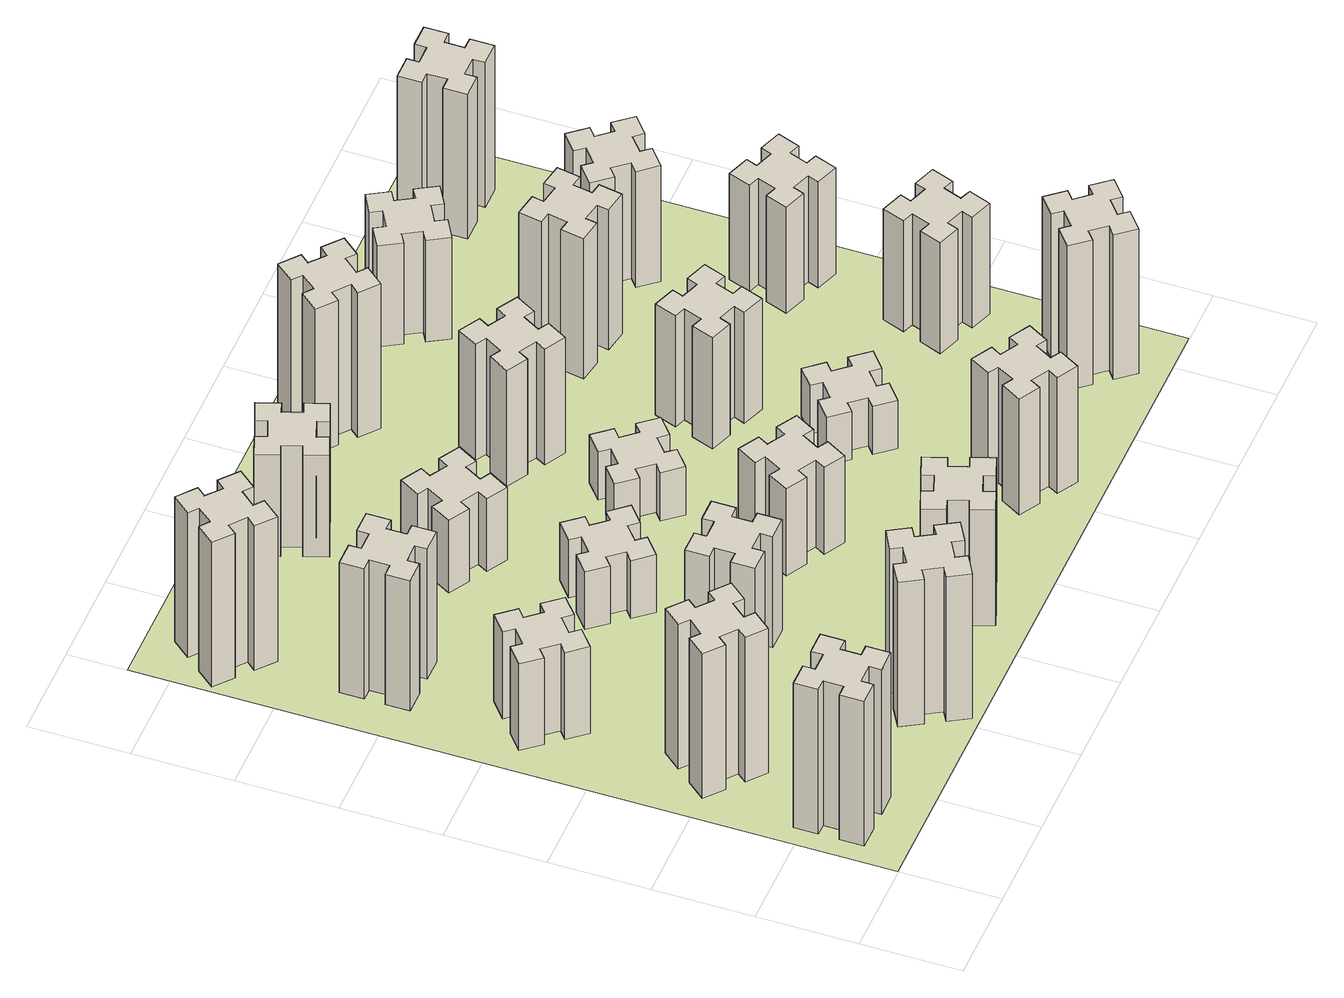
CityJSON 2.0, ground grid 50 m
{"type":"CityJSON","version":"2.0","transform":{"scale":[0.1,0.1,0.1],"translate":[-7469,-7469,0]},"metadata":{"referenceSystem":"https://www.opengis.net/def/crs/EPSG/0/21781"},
"CityObjects":{
"building1":{"type":"Building","attributes":{"class":"1000","function":"1000","usage":"1000","yearOfConstruction":2016,"roofType":"1000","measuredHeight":90,"storeysAboveGround":30,"storeysBelowGround":0},"geometry":[{"type":"Solid","lod":"1","boundaries":[[[[0,1,2,3,4,5,6,7,8,9,10,11,12,13,14,15,16,17,18,19]],[[17,16,20,21]],[[16,15,22,20]],[[15,14,23,22]],[[14,13,24,23]],[[13,12,25,24]],[[12,11,26,25]],[[11,10,27,26]],[[10,9,28,27]],[[9,8,29,28]],[[8,7,30,29]],[[7,6,31,30]],[[6,5,32,31]],[[5,4,33,32]],[[4,3,34,33]],[[3,2,35,34]],[[2,1,36,35]],[[1,0,37,36]],[[0,19,38,37]],[[19,18,39,38]],[[18,17,21,39]],[[24,25,26,27,28,29,30,31,32,33,34,35,36,37,38,39,21,20,22,23]]]]}]},
"building2":{"type":"Building","attributes":{"class":"1000","function":"1000","usage":"1000","yearOfConstruction":2016,"roofType":"1000","measuredHeight":90,"storeysAboveGround":30,"storeysBelowGround":0},"geometry":[{"type":"Solid","lod":"1","boundaries":[[[[40,41,42,43,44,45,46,47,48,49,50,51,52,53,54,55,56,57,58,59]],[[57,56,60,61]],[[56,55,62,60]],[[55,54,63,62]],[[54,53,64,63]],[[53,52,65,64]],[[52,51,66,65]],[[51,50,67,66]],[[50,49,68,67]],[[49,48,69,68]],[[48,47,70,69]],[[47,46,71,70]],[[46,45,72,71]],[[45,44,73,72]],[[44,43,74,73]],[[43,42,75,74]],[[42,41,76,75]],[[41,40,77,76]],[[40,59,78,77]],[[59,58,79,78]],[[58,57,61,79]],[[64,65,66,67,68,69,70,71,72,73,74,75,76,77,78,79,61,60,62,63]]]]}]},
"building3":{"type":"Building","attributes":{"class":"1000","function":"1000","usage":"1000","yearOfConstruction":2016,"roofType":"1000","measuredHeight":54,"storeysAboveGround":30,"storeysBelowGround":0},"geometry":[{"type":"Solid","lod":"1","boundaries":[[[[80,81,82,83,84,85,86,87,88,89,90,91,92,93,94,95,96,97,98,99]],[[97,96,100,101]],[[96,95,102,100]],[[95,94,103,102]],[[94,93,104,103]],[[93,92,105,104]],[[92,91,106,105]],[[91,90,107,106]],[[90,89,108,107]],[[89,88,109,108]],[[88,87,110,109]],[[87,86,111,110]],[[86,85,112,111]],[[85,84,113,112]],[[84,83,114,113]],[[83,82,115,114]],[[82,81,116,115]],[[81,80,117,116]],[[80,99,118,117]],[[99,98,119,118]],[[98,97,101,119]],[[104,105,106,107,108,109,110,111,112,113,114,115,116,117,118,119,101,100,102,103]]]]}]},
"building4":{"type":"Building","attributes":{"class":"1000","function":"1000","usage":"1000","yearOfConstruction":2016,"roofType":"1000","measuredHeight":81,"storeysAboveGround":30,"storeysBelowGround":0},"geometry":[{"type":"Solid","lod":"1","boundaries":[[[[120,121,122,123,124,125,126,127,128,129,130,131,132,133,134,135,136,137,138,139]],[[137,136,140,141]],[[136,135,142,140]],[[135,134,143,142]],[[134,133,144,143]],[[133,132,145,144]],[[132,131,146,145]],[[131,130,147,146]],[[130,129,148,147]],[[129,128,149,148]],[[128,127,150,149]],[[127,126,151,150]],[[126,125,152,151]],[[125,124,153,152]],[[124,123,154,153]],[[123,122,155,154]],[[122,121,156,155]],[[121,120,157,156]],[[120,139,158,157]],[[139,138,159,158]],[[138,137,141,159]],[[144,145,146,147,148,149,150,151,152,153,154,155,156,157,158,159,141,140,142,143]]]]}]},
"building5":{"type":"Building","attributes":{"class":"1000","function":"1000","usage":"1000","yearOfConstruction":2016,"roofType":"1000","measuredHeight":90,"storeysAboveGround":30,"storeysBelowGround":0},"geometry":[{"type":"Solid","lod":"1","boundaries":[[[[160,161,162,163,164,165,166,167,168,169,170,171,172,173,174,175,176,177,178,179]],[[177,176,180,181]],[[176,175,182,180]],[[175,174,183,182]],[[174,173,184,183]],[[173,172,185,184]],[[172,171,186,185]],[[171,170,187,186]],[[170,169,188,187]],[[169,168,189,188]],[[168,167,190,189]],[[167,166,191,190]],[[166,165,192,191]],[[165,164,193,192]],[[164,163,194,193]],[[163,162,195,194]],[[162,161,196,195]],[[161,160,197,196]],[[160,179,198,197]],[[179,178,199,198]],[[178,177,181,199]],[[184,185,186,187,188,189,190,191,192,193,194,195,196,197,198,199,181,180,182,183]]]]}]},
"building6":{"type":"Building","attributes":{"class":"1000","function":"1000","usage":"1000","yearOfConstruction":2016,"roofType":"1000","measuredHeight":90,"storeysAboveGround":30,"storeysBelowGround":0},"geometry":[{"type":"Solid","lod":"1","boundaries":[[[[200,201,202,203,204,205,206,207,208,209,210,211,212,213,214,215,216,217,218,219]],[[217,216,220,221]],[[216,215,222,220]],[[215,214,223,222]],[[214,213,224,223]],[[213,212,225,224]],[[212,211,226,225]],[[211,210,227,226]],[[210,209,228,227]],[[209,208,229,228]],[[208,207,230,229]],[[207,206,231,230]],[[206,205,232,231]],[[205,204,233,232]],[[204,203,234,233]],[[203,202,235,234]],[[202,201,236,235]],[[201,200,237,236]],[[200,219,238,237]],[[219,218,239,238]],[[218,217,221,239]],[[224,225,226,227,228,229,230,231,232,233,234,235,236,237,238,239,221,220,222,223]]]]}]},
"building7":{"type":"Building","attributes":{"class":"1000","function":"1000","usage":"1000","yearOfConstruction":2016,"roofType":"1000","measuredHeight":69,"storeysAboveGround":30,"storeysBelowGround":0},"geometry":[{"type":"Solid","lod":"1","boundaries":[[[[240,241,242,243,244,245,246,247,248,249,250,251,252,253,254,255,256,257,258,259]],[[257,256,260,261]],[[256,255,262,260]],[[255,254,263,262]],[[254,253,264,263]],[[253,252,265,264]],[[252,251,266,265]],[[251,250,267,266]],[[250,249,268,267]],[[249,248,269,268]],[[248,247,270,269]],[[247,246,271,270]],[[246,245,272,271]],[[245,244,273,272]],[[244,243,274,273]],[[243,242,275,274]],[[242,241,276,275]],[[241,240,277,276]],[[240,259,278,277]],[[259,258,279,278]],[[258,257,261,279]],[[264,265,266,267,268,269,270,271,272,273,274,275,276,277,278,279,261,260,262,263]]]]}]},
"building8":{"type":"Building","attributes":{"class":"1000","function":"1000","usage":"1000","yearOfConstruction":2016,"roofType":"1000","measuredHeight":36,"storeysAboveGround":30,"storeysBelowGround":0},"geometry":[{"type":"Solid","lod":"1","boundaries":[[[[280,281,282,283,284,285,286,287,288,289,290,291,292,293,294,295,296,297,298,299]],[[297,296,300,301]],[[296,295,302,300]],[[295,294,303,302]],[[294,293,304,303]],[[293,292,305,304]],[[292,291,306,305]],[[291,290,307,306]],[[290,289,308,307]],[[289,288,309,308]],[[288,287,310,309]],[[287,286,311,310]],[[286,285,312,311]],[[285,284,313,312]],[[284,283,314,313]],[[283,282,315,314]],[[282,281,316,315]],[[281,280,317,316]],[[280,299,318,317]],[[299,298,319,318]],[[298,297,301,319]],[[304,305,306,307,308,309,310,311,312,313,314,315,316,317,318,319,301,300,302,303]]]]}]},
"building9":{"type":"Building","attributes":{"class":"1000","function":"1000","usage":"1000","yearOfConstruction":2016,"roofType":"1000","measuredHeight":72,"storeysAboveGround":30,"storeysBelowGround":0},"geometry":[{"type":"Solid","lod":"1","boundaries":[[[[320,321,322,323,324,325,326,327,328,329,330,331,332,333,334,335,336,337,338,339]],[[337,336,340,341]],[[336,335,342,340]],[[335,334,343,342]],[[334,333,344,343]],[[333,332,345,344]],[[332,331,346,345]],[[331,330,347,346]],[[330,329,348,347]],[[329,328,349,348]],[[328,327,350,349]],[[327,326,351,350]],[[326,325,352,351]],[[325,324,353,352]],[[324,323,354,353]],[[323,322,355,354]],[[322,321,356,355]],[[321,320,357,356]],[[320,339,358,357]],[[339,338,359,358]],[[338,337,341,359]],[[344,345,346,347,348,349,350,351,352,353,354,355,356,357,358,359,341,340,342,343]]]]}]},
"building10":{"type":"Building","attributes":{"class":"1000","function":"1000","usage":"1000","yearOfConstruction":2016,"roofType":"1000","measuredHeight":45,"storeysAboveGround":30,"storeysBelowGround":0},"geometry":[{"type":"Solid","lod":"1","boundaries":[[[[360,361,362,363,364,365,366,367,368,369,370,371,372,373,374,375,376,377,378,379]],[[377,376,380,381]],[[376,375,382,380]],[[375,374,383,382]],[[374,373,384,383]],[[373,372,385,384]],[[372,371,386,385]],[[371,370,387,386]],[[370,369,388,387]],[[369,368,389,388]],[[368,367,390,389]],[[367,366,391,390]],[[366,365,392,391]],[[365,364,393,392]],[[364,363,394,393]],[[363,362,395,394]],[[362,361,396,395]],[[361,360,397,396]],[[360,379,398,397]],[[379,378,399,398]],[[378,377,381,399]],[[384,385,386,387,388,389,390,391,392,393,394,395,396,397,398,399,381,380,382,383]]]]}]},
"building11":{"type":"Building","attributes":{"class":"1000","function":"1000","usage":"1000","yearOfConstruction":2016,"roofType":"1000","measuredHeight":63,"storeysAboveGround":30,"storeysBelowGround":0},"geometry":[{"type":"Solid","lod":"1","boundaries":[[[[400,401,402,403,404,405,406,407,408,409,410,411,412,413,414,415,416,417,418,419]],[[417,416,420,421]],[[416,415,422,420]],[[415,414,423,422]],[[414,413,424,423]],[[413,412,425,424]],[[412,411,426,425]],[[411,410,427,426]],[[410,409,428,427]],[[409,408,429,428]],[[408,407,430,429]],[[407,406,431,430]],[[406,405,432,431]],[[405,404,433,432]],[[404,403,434,433]],[[403,402,435,434]],[[402,401,436,435]],[[401,400,437,436]],[[400,419,438,437]],[[419,418,439,438]],[[418,417,421,439]],[[424,425,426,427,428,429,430,431,432,433,434,435,436,437,438,439,421,420,422,423]]]]}]},
"building12":{"type":"Building","attributes":{"class":"1000","function":"1000","usage":"1000","yearOfConstruction":2016,"roofType":"1000","measuredHeight":54,"storeysAboveGround":30,"storeysBelowGround":0},"geometry":[{"type":"Solid","lod":"1","boundaries":[[[[440,441,442,443,444,445,446,447,448,449,450,451,452,453,454,455,456,457,458,459]],[[457,456,460,461]],[[456,455,462,460]],[[455,454,463,462]],[[454,453,464,463]],[[453,452,465,464]],[[452,451,466,465]],[[451,450,467,466]],[[450,449,468,467]],[[449,448,469,468]],[[448,447,470,469]],[[447,446,471,470]],[[446,445,472,471]],[[445,444,473,472]],[[444,443,474,473]],[[443,442,475,474]],[[442,441,476,475]],[[441,440,477,476]],[[440,459,478,477]],[[459,458,479,478]],[[458,457,461,479]],[[464,465,466,467,468,469,470,471,472,473,474,475,476,477,478,479,461,460,462,463]]]]}]},
"building13":{"type":"Building","attributes":{"class":"1000","function":"1000","usage":"1000","yearOfConstruction":2016,"roofType":"1000","measuredHeight":30,"storeysAboveGround":30,"storeysBelowGround":0},"geometry":[{"type":"Solid","lod":"1","boundaries":[[[[480,481,482,483,484,485,486,487,488,489,490,491,492,493,494,495,496,497,498,499]],[[497,496,500,501]],[[496,495,502,500]],[[495,494,503,502]],[[494,493,504,503]],[[493,492,505,504]],[[492,491,506,505]],[[491,490,507,506]],[[490,489,508,507]],[[489,488,509,508]],[[488,487,510,509]],[[487,486,511,510]],[[486,485,512,511]],[[485,484,513,512]],[[484,483,514,513]],[[483,482,515,514]],[[482,481,516,515]],[[481,480,517,516]],[[480,499,518,517]],[[499,498,519,518]],[[498,497,501,519]],[[504,505,506,507,508,509,510,511,512,513,514,515,516,517,518,519,501,500,502,503]]]]}]},
"building14":{"type":"Building","attributes":{"class":"1000","function":"1000","usage":"1000","yearOfConstruction":2016,"roofType":"1000","measuredHeight":72,"storeysAboveGround":30,"storeysBelowGround":0},"geometry":[{"type":"Solid","lod":"1","boundaries":[[[[520,521,522,523,524,525,526,527,528,529,530,531,532,533,534,535,536,537,538,539]],[[537,536,540,541]],[[536,535,542,540]],[[535,534,543,542]],[[534,533,544,543]],[[533,532,545,544]],[[532,531,546,545]],[[531,530,547,546]],[[530,529,548,547]],[[529,528,549,548]],[[528,527,550,549]],[[527,526,551,550]],[[526,525,552,551]],[[525,524,553,552]],[[524,523,554,553]],[[523,522,555,554]],[[522,521,556,555]],[[521,520,557,556]],[[520,539,558,557]],[[539,538,559,558]],[[538,537,541,559]],[[544,545,546,547,548,549,550,551,552,553,554,555,556,557,558,559,541,540,542,543]]]]}]},
"building15":{"type":"Building","attributes":{"class":"1000","function":"1000","usage":"1000","yearOfConstruction":2016,"roofType":"1000","measuredHeight":72,"storeysAboveGround":30,"storeysBelowGround":0},"geometry":[{"type":"Solid","lod":"1","boundaries":[[[[560,561,562,563,564,565,566,567,568,569,570,571,572,573,574,575,576,577,578,579]],[[577,576,580,581]],[[576,575,582,580]],[[575,574,583,582]],[[574,573,584,583]],[[573,572,585,584]],[[572,571,586,585]],[[571,570,587,586]],[[570,569,588,587]],[[569,568,589,588]],[[568,567,590,589]],[[567,566,591,590]],[[566,565,592,591]],[[565,564,593,592]],[[564,563,594,593]],[[563,562,595,594]],[[562,561,596,595]],[[561,560,597,596]],[[560,579,598,597]],[[579,578,599,598]],[[578,577,581,599]],[[584,585,586,587,588,589,590,591,592,593,594,595,596,597,598,599,581,580,582,583]]]]}]},
"building16":{"type":"Building","attributes":{"class":"1000","function":"1000","usage":"1000","yearOfConstruction":2016,"roofType":"1000","measuredHeight":90,"storeysAboveGround":30,"storeysBelowGround":0},"geometry":[{"type":"Solid","lod":"1","boundaries":[[[[600,601,602,603,604,605,606,607,608,609,610,611,612,613,614,615,616,617,618,619]],[[617,616,620,621]],[[616,615,622,620]],[[615,614,623,622]],[[614,613,624,623]],[[613,612,625,624]],[[612,611,626,625]],[[611,610,627,626]],[[610,609,628,627]],[[609,608,629,628]],[[608,607,630,629]],[[607,606,631,630]],[[606,605,632,631]],[[605,604,633,632]],[[604,603,634,633]],[[603,602,635,634]],[[602,601,636,635]],[[601,600,637,636]],[[600,619,638,637]],[[619,618,639,638]],[[618,617,621,639]],[[624,625,626,627,628,629,630,631,632,633,634,635,636,637,638,639,621,620,622,623]]]]}]},
"building17":{"type":"Building","attributes":{"class":"1000","function":"1000","usage":"1000","yearOfConstruction":2016,"roofType":"1000","measuredHeight":30,"storeysAboveGround":30,"storeysBelowGround":0},"geometry":[{"type":"Solid","lod":"1","boundaries":[[[[640,641,642,643,644,645,646,647,648,649,650,651,652,653,654,655,656,657,658,659]],[[657,656,660,661]],[[656,655,662,660]],[[655,654,663,662]],[[654,653,664,663]],[[653,652,665,664]],[[652,651,666,665]],[[651,650,667,666]],[[650,649,668,667]],[[649,648,669,668]],[[648,647,670,669]],[[647,646,671,670]],[[646,645,672,671]],[[645,644,673,672]],[[644,643,674,673]],[[643,642,675,674]],[[642,641,676,675]],[[641,640,677,676]],[[640,659,678,677]],[[659,658,679,678]],[[658,657,661,679]],[[664,665,666,667,668,669,670,671,672,673,674,675,676,677,678,679,661,660,662,663]]]]}]},
"building18":{"type":"Building","attributes":{"class":"1000","function":"1000","usage":"1000","yearOfConstruction":2016,"roofType":"1000","measuredHeight":69,"storeysAboveGround":30,"storeysBelowGround":0},"geometry":[{"type":"Solid","lod":"1","boundaries":[[[[680,681,682,683,684,685,686,687,688,689,690,691,692,693,694,695,696,697,698,699]],[[697,696,700,701]],[[696,695,702,700]],[[695,694,703,702]],[[694,693,704,703]],[[693,692,705,704]],[[692,691,706,705]],[[691,690,707,706]],[[690,689,708,707]],[[689,688,709,708]],[[688,687,710,709]],[[687,686,711,710]],[[686,685,712,711]],[[685,684,713,712]],[[684,683,714,713]],[[683,682,715,714]],[[682,681,716,715]],[[681,680,717,716]],[[680,699,718,717]],[[699,698,719,718]],[[698,697,701,719]],[[704,705,706,707,708,709,710,711,712,713,714,715,716,717,718,719,701,700,702,703]]]]}]},
"building19":{"type":"Building","attributes":{"class":"1000","function":"1000","usage":"1000","yearOfConstruction":2016,"roofType":"1000","measuredHeight":87,"storeysAboveGround":30,"storeysBelowGround":0},"geometry":[{"type":"Solid","lod":"1","boundaries":[[[[720,721,722,723,724,725,726,727,728,729,730,731,732,733,734,735,736,737,738,739]],[[737,736,740,741]],[[736,735,742,740]],[[735,734,743,742]],[[734,733,744,743]],[[733,732,745,744]],[[732,731,746,745]],[[731,730,747,746]],[[730,729,748,747]],[[729,728,749,748]],[[728,727,750,749]],[[727,726,751,750]],[[726,725,752,751]],[[725,724,753,752]],[[724,723,754,753]],[[723,722,755,754]],[[722,721,756,755]],[[721,720,757,756]],[[720,739,758,757]],[[739,738,759,758]],[[738,737,741,759]],[[744,745,746,747,748,749,750,751,752,753,754,755,756,757,758,759,741,740,742,743]]]]}]},
"building20":{"type":"Building","attributes":{"class":"1000","function":"1000","usage":"1000","yearOfConstruction":2016,"roofType":"1000","measuredHeight":90,"storeysAboveGround":30,"storeysBelowGround":0},"geometry":[{"type":"Solid","lod":"1","boundaries":[[[[760,761,762,763,764,765,766,767,768,769,770,771,772,773,774,775,776,777,778,779]],[[777,776,780,781]],[[776,775,782,780]],[[775,774,783,782]],[[774,773,784,783]],[[773,772,785,784]],[[772,771,786,785]],[[771,770,787,786]],[[770,769,788,787]],[[769,768,789,788]],[[768,767,790,789]],[[767,766,791,790]],[[766,765,792,791]],[[765,764,793,792]],[[764,763,794,793]],[[763,762,795,794]],[[762,761,796,795]],[[761,760,797,796]],[[760,779,798,797]],[[779,778,799,798]],[[778,777,781,799]],[[784,785,786,787,788,789,790,791,792,793,794,795,796,797,798,799,781,780,782,783]]]]}]},
"building21":{"type":"Building","attributes":{"class":"1000","function":"1000","usage":"1000","yearOfConstruction":2016,"roofType":"1000","measuredHeight":63,"storeysAboveGround":30,"storeysBelowGround":0},"geometry":[{"type":"Solid","lod":"1","boundaries":[[[[800,801,802,803,804,805,806,807,808,809,810,811,812,813,814,815,816,817,818,819]],[[817,816,820,821]],[[816,815,822,820]],[[815,814,823,822]],[[814,813,824,823]],[[813,812,825,824]],[[812,811,826,825]],[[811,810,827,826]],[[810,809,828,827]],[[809,808,829,828]],[[808,807,830,829]],[[807,806,831,830]],[[806,805,832,831]],[[805,804,833,832]],[[804,803,834,833]],[[803,802,835,834]],[[802,801,836,835]],[[801,800,837,836]],[[800,819,838,837]],[[819,818,839,838]],[[818,817,821,839]],[[824,825,826,827,828,829,830,831,832,833,834,835,836,837,838,839,821,820,822,823]]]]}]},
"building22":{"type":"Building","attributes":{"class":"1000","function":"1000","usage":"1000","yearOfConstruction":2016,"roofType":"1000","measuredHeight":69,"storeysAboveGround":30,"storeysBelowGround":0},"geometry":[{"type":"Solid","lod":"1","boundaries":[[[[840,841,842,843,844,845,846,847,848,849,850,851,852,853,854,855,856,857,858,859]],[[857,856,860,861]],[[856,855,862,860]],[[855,854,863,862]],[[854,853,864,863]],[[853,852,865,864]],[[852,851,866,865]],[[851,850,867,866]],[[850,849,868,867]],[[849,848,869,868]],[[848,847,870,869]],[[847,846,871,870]],[[846,845,872,871]],[[845,844,873,872]],[[844,843,874,873]],[[843,842,875,874]],[[842,841,876,875]],[[841,840,877,876]],[[840,859,878,877]],[[859,858,879,878]],[[858,857,861,879]],[[864,865,866,867,868,869,870,871,872,873,874,875,876,877,878,879,861,860,862,863]]]]}]},
"building23":{"type":"Building","attributes":{"class":"1000","function":"1000","usage":"1000","yearOfConstruction":2016,"roofType":"1000","measuredHeight":66,"storeysAboveGround":30,"storeysBelowGround":0},"geometry":[{"type":"Solid","lod":"1","boundaries":[[[[880,881,882,883,884,885,886,887,888,889,890,891,892,893,894,895,896,897,898,899]],[[897,896,900,901]],[[896,895,902,900]],[[895,894,903,902]],[[894,893,904,903]],[[893,892,905,904]],[[892,891,906,905]],[[891,890,907,906]],[[890,889,908,907]],[[889,888,909,908]],[[888,887,910,909]],[[887,886,911,910]],[[886,885,912,911]],[[885,884,913,912]],[[884,883,914,913]],[[883,882,915,914]],[[882,881,916,915]],[[881,880,917,916]],[[880,899,918,917]],[[899,898,919,918]],[[898,897,901,919]],[[904,905,906,907,908,909,910,911,912,913,914,915,916,917,918,919,901,900,902,903]]]]}]},
"building24":{"type":"Building","attributes":{"class":"1000","function":"1000","usage":"1000","yearOfConstruction":2016,"roofType":"1000","measuredHeight":72,"storeysAboveGround":30,"storeysBelowGround":0},"geometry":[{"type":"Solid","lod":"1","boundaries":[[[[920,921,922,923,924,925,926,927,928,929,930,931,932,933,934,935,936,937,938,939]],[[937,936,940,941]],[[936,935,942,940]],[[935,934,943,942]],[[934,933,944,943]],[[933,932,945,944]],[[932,931,946,945]],[[931,930,947,946]],[[930,929,948,947]],[[929,928,949,948]],[[928,927,950,949]],[[927,926,951,950]],[[926,925,952,951]],[[925,924,953,952]],[[924,923,954,953]],[[923,922,955,954]],[[922,921,956,955]],[[921,920,957,956]],[[920,939,958,957]],[[939,938,959,958]],[[938,937,941,959]],[[944,945,946,947,948,949,950,951,952,953,954,955,956,957,958,959,941,940,942,943]]]]}]},
"building25":{"type":"Building","attributes":{"class":"1000","function":"1000","usage":"1000","yearOfConstruction":2016,"roofType":"1000","measuredHeight":90,"storeysAboveGround":30,"storeysBelowGround":0},"geometry":[{"type":"Solid","lod":"1","boundaries":[[[[960,961,962,963,964,965,966,967,968,969,970,971,972,973,974,975,976,977,978,979]],[[977,976,980,981]],[[976,975,982,980]],[[975,974,983,982]],[[974,973,984,983]],[[973,972,985,984]],[[972,971,986,985]],[[971,970,987,986]],[[970,969,988,987]],[[969,968,989,988]],[[968,967,990,989]],[[967,966,991,990]],[[966,965,992,991]],[[965,964,993,992]],[[964,963,994,993]],[[963,962,995,994]],[[962,961,996,995]],[[961,960,997,996]],[[960,979,998,997]],[[979,978,999,998]],[[978,977,981,999]],[[984,985,986,987,988,989,990,991,992,993,994,995,996,997,998,999,981,980,982,983]]]]}]},
"landuse1":{"type":"LandUse","attributes":{"name":"plot1","function":"1010"},"geometry":[{"type":"MultiSurface","lod":"1","boundaries":[[[1000,1001,1002,1003]]]}]}
},
"vertices":[
[165,425,0],[165,325,0],[105,325,0],[105,205,0],[225,205,0],[225,265,0],[325,265,0],[325,205,0],[445,205,0],[445,325,0],[385,325,0],[385,425,0],[445,425,0],[445,545,0],[325,545,0],[325,485,0],[225,485,0],[225,545,0],[105,545,0],[105,425,0],[225,485,900],[225,545,900],[325,485,900],[325,545,900],[445,545,900],[445,425,900],[385,425,900],[385,325,900],[445,325,900],[445,205,900],[325,205,900],[325,265,900],[225,265,900],[225,205,900],[105,205,900],[105,325,900],[165,325,900],[165,425,900],[105,425,900],[105,545,900],
[484,1067,0],[408,1132,0],[446,1178,0],[354,1255,0],[277,1163,0],[323,1124,0],[259,1048,0],[213,1086,0],[136,994,0],[228,917,0],[266,963,0],[343,899,0],[304,853,0],[396,776,0],[473,868,0],[427,906,0],[492,983,0],[538,944,0],[615,1036,0],[523,1113,0],[492,983,900],[538,944,900],[427,906,900],[473,868,900],[396,776,900],[304,853,900],[343,899,900],[266,963,900],[228,917,900],[136,994,900],[213,1086,900],[259,1048,900],[323,1124,900],[277,1163,900],[354,1255,900],[446,1178,900],[408,1132,900],[484,1067,900],[523,1113,900],[615,1036,900],
[492,1888,0],[427,1964,0],[473,2003,0],[396,2095,0],[304,2018,0],[343,1972,0],[266,1907,0],[228,1953,0],[136,1876,0],[213,1784,0],[259,1823,0],[323,1746,0],[277,1708,0],[354,1616,0],[446,1693,0],[408,1739,0],[484,1803,0],[523,1757,0],[615,1834,0],[538,1926,0],[484,1803,540],[523,1757,540],[408,1739,540],[446,1693,540],[354,1616,540],[277,1708,540],[323,1746,540],[259,1823,540],[213,1784,540],[136,1876,540],[228,1953,540],[266,1907,540],[343,1972,540],[304,2018,540],[396,2095,540],[473,2003,540],[427,1964,540],[492,1888,540],[538,1926,540],[615,1834,540],
[485,2545,0],[485,2645,0],[545,2645,0],[545,2765,0],[425,2765,0],[425,2705,0],[325,2705,0],[325,2765,0],[205,2765,0],[205,2645,0],[265,2645,0],[265,2545,0],[205,2545,0],[205,2425,0],[325,2425,0],[325,2485,0],[425,2485,0],[425,2425,0],[545,2425,0],[545,2545,0],[425,2485,810],[425,2425,810],[325,2485,810],[325,2425,810],[205,2425,810],[205,2545,810],[265,2545,810],[265,2645,810],[205,2645,810],[205,2765,810],[325,2765,810],[325,2705,810],[425,2705,810],[425,2765,810],[545,2765,810],[545,2645,810],[485,2645,810],[485,2545,810],[545,2545,810],[545,2425,810],
[1127,155,0],[1214,205,0],[1244,153,0],[1348,213,0],[1288,317,0],[1236,287,0],[1186,374,0],[1238,404,0],[1178,508,0],[1074,448,0],[1104,396,0],[1017,346,0],[987,398,0],[883,338,0],[943,234,0],[995,264,0],[1045,177,0],[993,147,0],[1053,43,0],[1157,103,0],[1045,177,900],[993,147,900],[995,264,900],[943,234,900],[883,338,900],[987,398,900],[1017,346,900],[1104,396,900],[1074,448,900],[1178,508,900],[1238,404,900],[1186,374,900],[1236,287,900],[1288,317,900],[1348,213,900],[1244,153,900],[1214,205,900],[1127,155,900],[1157,103,900],[1053,43,900],
[384,3387,0],[308,3452,0],[346,3498,0],[254,3575,0],[177,3483,0],[223,3444,0],[159,3368,0],[113,3406,0],[36,3314,0],[128,3237,0],[166,3283,0],[243,3219,0],[204,3173,0],[296,3096,0],[373,3188,0],[327,3226,0],[392,3303,0],[438,3264,0],[515,3356,0],[423,3433,0],[392,3303,900],[438,3264,900],[327,3226,900],[373,3188,900],[296,3096,900],[204,3173,900],[243,3219,900],[166,3283,900],[128,3237,900],[36,3314,900],[113,3406,900],[159,3368,900],[223,3444,900],[177,3483,900],[254,3575,900],[346,3498,900],[308,3452,900],[384,3387,900],[423,3433,900],[515,3356,900],
[1165,1325,0],[1065,1325,0],[1065,1385,0],[945,1385,0],[945,1265,0],[1005,1265,0],[1005,1165,0],[945,1165,0],[945,1045,0],[1065,1045,0],[1065,1105,0],[1165,1105,0],[1165,1045,0],[1285,1045,0],[1285,1165,0],[1225,1165,0],[1225,1265,0],[1285,1265,0],[1285,1385,0],[1165,1385,0],[1225,1265,690],[1285,1265,690],[1225,1165,690],[1285,1165,690],[1285,1045,690],[1165,1045,690],[1165,1105,690],[1065,1105,690],[1065,1045,690],[945,1045,690],[945,1165,690],[1005,1165,690],[1005,1265,690],[945,1265,690],[945,1385,690],[1065,1385,690],[1065,1325,690],[1165,1325,690],[1165,1385,690],[1285,1385,690],
[1183,1972,0],[1106,1907,0],[1068,1953,0],[976,1876,0],[1053,1784,0],[1099,1823,0],[1163,1746,0],[1117,1708,0],[1194,1616,0],[1286,1693,0],[1248,1739,0],[1324,1803,0],[1363,1757,0],[1455,1834,0],[1378,1926,0],[1332,1888,0],[1267,1964,0],[1313,2003,0],[1236,2095,0],[1144,2018,0],[1267,1964,360],[1313,2003,360],[1332,1888,360],[1378,1926,360],[1455,1834,360],[1363,1757,360],[1324,1803,360],[1248,1739,360],[1286,1693,360],[1194,1616,360],[1117,1708,360],[1163,1746,360],[1099,1823,360],[1053,1784,360],[976,1876,360],[1068,1953,360],[1106,1907,360],[1183,1972,360],[1144,2018,360],[1236,2095,360],
[1765,496,0],[1671,462,0],[1650,518,0],[1537,477,0],[1579,364,0],[1635,385,0],[1669,291,0],[1613,270,0],[1654,157,0],[1767,199,0],[1746,255,0],[1840,289,0],[1860,233,0],[1973,274,0],[1932,387,0],[1876,366,0],[1842,460,0],[1898,480,0],[1857,593,0],[1744,552,0],[1842,460,720],[1898,480,720],[1876,366,720],[1932,387,720],[1973,274,720],[1860,233,720],[1840,289,720],[1746,255,720],[1767,199,720],[1654,157,720],[1613,270,720],[1669,291,720],[1635,385,720],[1579,364,720],[1537,477,720],[1650,518,720],[1671,462,720],[1765,496,720],[1744,552,720],[1857,593,720],
[1117,2525,0],[1204,2475,0],[1174,2423,0],[1278,2363,0],[1338,2467,0],[1286,2497,0],[1336,2584,0],[1388,2554,0],[1448,2658,0],[1344,2718,0],[1314,2666,0],[1227,2716,0],[1257,2768,0],[1153,2828,0],[1093,2724,0],[1145,2694,0],[1095,2607,0],[1043,2637,0],[983,2533,0],[1087,2473,0],[1095,2607,450],[1043,2637,450],[1145,2694,450],[1093,2724,450],[1153,2828,450],[1257,2768,450],[1227,2716,450],[1314,2666,450],[1344,2718,450],[1448,2658,450],[1388,2554,450],[1336,2584,450],[1286,2497,450],[1338,2467,450],[1278,2363,450],[1174,2423,450],[1204,2475,450],[1117,2525,450],[1087,2473,450],[983,2533,450],
[995,3345,0],[1029,3251,0],[973,3230,0],[1014,3117,0],[1127,3159,0],[1106,3215,0],[1200,3249,0],[1220,3193,0],[1333,3234,0],[1292,3347,0],[1236,3326,0],[1202,3420,0],[1258,3440,0],[1217,3553,0],[1104,3512,0],[1125,3456,0],[1031,3422,0],[1010,3478,0],[897,3437,0],[939,3324,0],[1031,3422,630],[1010,3478,630],[1125,3456,630],[1104,3512,630],[1217,3553,630],[1258,3440,630],[1202,3420,630],[1236,3326,630],[1292,3347,630],[1333,3234,630],[1220,3193,630],[1200,3249,630],[1106,3215,630],[1127,3159,630],[1014,3117,630],[973,3230,630],[1029,3251,630],[995,3345,630],[939,3324,630],[897,3437,630],
[1954,1286,0],[1867,1336,0],[1897,1388,0],[1793,1448,0],[1733,1344,0],[1785,1314,0],[1735,1227,0],[1683,1257,0],[1623,1153,0],[1727,1093,0],[1757,1145,0],[1844,1095,0],[1814,1043,0],[1918,983,0],[1978,1087,0],[1926,1117,0],[1976,1204,0],[2028,1174,0],[2088,1278,0],[1984,1338,0],[1976,1204,540],[2028,1174,540],[1926,1117,540],[1978,1087,540],[1918,983,540],[1814,1043,540],[1844,1095,540],[1757,1145,540],[1727,1093,540],[1623,1153,540],[1683,1257,540],[1735,1227,540],[1785,1314,540],[1733,1344,540],[1793,1448,540],[1897,1388,540],[1867,1336,540],[1954,1286,540],[1984,1338,540],[2088,1278,540],
[1972,1988,0],[1907,2064,0],[1953,2103,0],[1876,2195,0],[1784,2118,0],[1823,2072,0],[1746,2007,0],[1708,2053,0],[1616,1976,0],[1693,1884,0],[1739,1923,0],[1803,1846,0],[1757,1808,0],[1834,1716,0],[1926,1793,0],[1888,1839,0],[1964,1903,0],[2003,1857,0],[2095,1934,0],[2018,2026,0],[1964,1903,300],[2003,1857,300],[1888,1839,300],[1926,1793,300],[1834,1716,300],[1757,1808,300],[1803,1846,300],[1739,1923,300],[1693,1884,300],[1616,1976,300],[1708,2053,300],[1746,2007,300],[1823,2072,300],[1784,2118,300],[1876,2195,300],[1953,2103,300],[1907,2064,300],[1972,1988,300],[2018,2026,300],[2095,1934,300],
[2497,305,0],[2584,255,0],[2554,203,0],[2658,143,0],[2718,247,0],[2666,277,0],[2716,364,0],[2768,334,0],[2828,438,0],[2724,498,0],[2694,446,0],[2607,496,0],[2637,548,0],[2533,608,0],[2473,504,0],[2525,474,0],[2475,387,0],[2423,417,0],[2363,313,0],[2467,253,0],[2475,387,720],[2423,417,720],[2525,474,720],[2473,504,720],[2533,608,720],[2637,548,720],[2607,496,720],[2694,446,720],[2724,498,720],[2828,438,720],[2768,334,720],[2716,364,720],[2666,277,720],[2718,247,720],[2658,143,720],[2554,203,720],[2584,255,720],[2497,305,720],[2467,253,720],[2363,313,720],
[2026,2497,0],[2076,2584,0],[2128,2554,0],[2188,2658,0],[2084,2718,0],[2054,2666,0],[1967,2716,0],[1997,2768,0],[1893,2828,0],[1833,2724,0],[1885,2694,0],[1835,2607,0],[1783,2637,0],[1723,2533,0],[1827,2473,0],[1857,2525,0],[1944,2475,0],[1914,2423,0],[2018,2363,0],[2078,2467,0],[1944,2475,720],[1914,2423,720],[1857,2525,720],[1827,2473,720],[1723,2533,720],[1783,2637,720],[1835,2607,720],[1885,2694,720],[1833,2724,720],[1893,2828,720],[1997,2768,720],[1967,2716,720],[2054,2666,720],[2084,2718,720],[2188,2658,720],[2128,2554,720],[2076,2584,720],[2026,2497,720],[2078,2467,720],[2018,2363,720],
[1746,3383,0],[1823,3319,0],[1784,3273,0],[1876,3196,0],[1953,3288,0],[1907,3326,0],[1972,3403,0],[2018,3364,0],[2095,3456,0],[2003,3533,0],[1964,3487,0],[1888,3552,0],[1926,3598,0],[1834,3675,0],[1757,3583,0],[1803,3544,0],[1739,3468,0],[1693,3506,0],[1616,3414,0],[1708,3337,0],[1739,3468,900],[1693,3506,900],[1803,3544,900],[1757,3583,900],[1834,3675,900],[1926,3598,900],[1888,3552,900],[1964,3487,900],[2003,3533,900],[2095,3456,900],[2018,3364,900],[1972,3403,900],[1907,3326,900],[1953,3288,900],[1876,3196,900],[1784,3273,900],[1823,3319,900],[1746,3383,900],[1708,3337,900],[1616,3414,900],
[2628,1099,0],[2704,1163,0],[2743,1117,0],[2835,1194,0],[2758,1286,0],[2712,1248,0],[2647,1324,0],[2693,1363,0],[2616,1455,0],[2524,1378,0],[2563,1332,0],[2486,1267,0],[2448,1313,0],[2356,1236,0],[2433,1144,0],[2479,1183,0],[2543,1106,0],[2497,1068,0],[2574,976,0],[2666,1053,0],[2543,1106,300],[2497,1068,300],[2479,1183,300],[2433,1144,300],[2356,1236,300],[2448,1313,300],[2486,1267,300],[2563,1332,300],[2524,1378,300],[2616,1455,300],[2693,1363,300],[2647,1324,300],[2712,1248,300],[2758,1286,300],[2835,1194,300],[2743,1117,300],[2704,1163,300],[2628,1099,300],[2666,1053,300],[2574,976,300],
[2582,1771,0],[2616,1865,0],[2672,1844,0],[2713,1957,0],[2600,1998,0],[2580,1942,0],[2486,1976,0],[2507,2032,0],[2394,2073,0],[2353,1960,0],[2409,1940,0],[2375,1846,0],[2319,1867,0],[2277,1754,0],[2390,1713,0],[2411,1769,0],[2505,1735,0],[2484,1679,0],[2597,1637,0],[2638,1750,0],[2505,1735,690],[2484,1679,690],[2411,1769,690],[2390,1713,690],[2277,1754,690],[2319,1867,690],[2375,1846,690],[2409,1940,690],[2353,1960,690],[2394,2073,690],[2507,2032,690],[2486,1976,690],[2580,1942,690],[2600,1998,690],[2713,1957,690],[2672,1844,690],[2616,1865,690],[2582,1771,690],[2638,1750,690],[2597,1637,690],
[2596,2664,0],[2578,2565,0],[2519,2576,0],[2498,2457,0],[2617,2437,0],[2627,2496,0],[2725,2478,0],[2715,2419,0],[2833,2398,0],[2854,2517,0],[2795,2527,0],[2812,2625,0],[2871,2615,0],[2892,2733,0],[2774,2754,0],[2764,2695,0],[2665,2712,0],[2676,2771,0],[2557,2792,0],[2537,2674,0],[2665,2712,870],[2676,2771,870],[2764,2695,870],[2774,2754,870],[2892,2733,870],[2871,2615,870],[2812,2625,870],[2795,2527,870],[2854,2517,870],[2833,2398,870],[2715,2419,870],[2725,2478,870],[2627,2496,870],[2617,2437,870],[2498,2457,870],[2519,2576,870],[2578,2565,870],[2596,2664,870],[2537,2674,870],[2557,2792,870],
[3468,259,0],[3544,323,0],[3583,277,0],[3675,354,0],[3598,446,0],[3552,408,0],[3487,484,0],[3533,523,0],[3456,615,0],[3364,538,0],[3403,492,0],[3326,427,0],[3288,473,0],[3196,396,0],[3273,304,0],[3319,343,0],[3383,266,0],[3337,228,0],[3414,136,0],[3506,213,0],[3383,266,900],[3337,228,900],[3319,343,900],[3273,304,900],[3196,396,900],[3288,473,900],[3326,427,900],[3403,492,900],[3364,538,900],[3456,615,900],[3533,523,900],[3487,484,900],[3552,408,900],[3598,446,900],[3675,354,900],[3583,277,900],[3544,323,900],[3468,259,900],[3506,213,900],[3414,136,900],
[2716,3347,0],[2666,3434,0],[2718,3464,0],[2658,3568,0],[2554,3508,0],[2584,3456,0],[2497,3406,0],[2467,3458,0],[2363,3398,0],[2423,3294,0],[2475,3324,0],[2525,3237,0],[2473,3207,0],[2533,3103,0],[2637,3163,0],[2607,3215,0],[2694,3265,0],[2724,3213,0],[2828,3273,0],[2768,3377,0],[2694,3265,630],[2724,3213,630],[2607,3215,630],[2637,3163,630],[2533,3103,630],[2473,3207,630],[2525,3237,630],[2475,3324,630],[2423,3294,630],[2363,3398,630],[2467,3458,630],[2497,3406,630],[2584,3456,630],[2554,3508,630],[2658,3568,630],[2718,3464,630],[2666,3434,630],[2716,3347,630],[2768,3377,630],[2828,3273,630],
[3351,1029,0],[3445,995,0],[3424,939,0],[3537,897,0],[3578,1010,0],[3522,1031,0],[3556,1125,0],[3612,1104,0],[3653,1217,0],[3540,1258,0],[3520,1202,0],[3426,1236,0],[3447,1292,0],[3334,1333,0],[3293,1220,0],[3349,1200,0],[3315,1106,0],[3259,1127,0],[3217,1014,0],[3330,973,0],[3315,1106,690],[3259,1127,690],[3349,1200,690],[3293,1220,690],[3334,1333,690],[3447,1292,690],[3426,1236,690],[3520,1202,690],[3540,1258,690],[3653,1217,690],[3612,1104,690],[3556,1125,690],[3522,1031,690],[3578,1010,690],[3537,897,690],[3424,939,690],[3445,995,690],[3351,1029,690],[3330,973,690],[3217,1014,690],
[3520,1942,0],[3426,1976,0],[3447,2032,0],[3334,2073,0],[3293,1960,0],[3349,1940,0],[3315,1846,0],[3259,1867,0],[3217,1754,0],[3330,1713,0],[3351,1769,0],[3445,1735,0],[3424,1679,0],[3537,1637,0],[3578,1750,0],[3522,1771,0],[3556,1865,0],[3612,1844,0],[3653,1957,0],[3540,1998,0],[3556,1865,660],[3612,1844,660],[3522,1771,660],[3578,1750,660],[3537,1637,660],[3424,1679,660],[3445,1735,660],[3351,1769,660],[3330,1713,660],[3217,1754,660],[3259,1867,660],[3315,1846,660],[3349,1940,660],[3293,1960,660],[3334,2073,660],[3447,2032,660],[3426,1976,660],[3520,1942,660],[3540,1998,660],[3653,1957,660],
[3119,2563,0],[3183,2486,0],[3137,2448,0],[3214,2356,0],[3306,2433,0],[3268,2479,0],[3344,2543,0],[3383,2497,0],[3475,2574,0],[3398,2666,0],[3352,2628,0],[3287,2704,0],[3333,2743,0],[3256,2835,0],[3164,2758,0],[3203,2712,0],[3126,2647,0],[3088,2693,0],[2996,2616,0],[3073,2524,0],[3126,2647,720],[3088,2693,720],[3203,2712,720],[3164,2758,720],[3256,2835,720],[3333,2743,720],[3287,2704,720],[3352,2628,720],[3398,2666,720],[3475,2574,720],[3383,2497,720],[3344,2543,720],[3268,2479,720],[3306,2433,720],[3214,2356,720],[3137,2448,720],[3183,2486,720],[3119,2563,720],[3073,2524,720],[2996,2616,720],
[3385,3545,0],[3285,3545,0],[3285,3605,0],[3165,3605,0],[3165,3485,0],[3225,3485,0],[3225,3385,0],[3165,3385,0],[3165,3265,0],[3285,3265,0],[3285,3325,0],[3385,3325,0],[3385,3265,0],[3505,3265,0],[3505,3385,0],[3445,3385,0],[3445,3485,0],[3505,3485,0],[3505,3605,0],[3385,3605,0],[3445,3485,900],[3505,3485,900],[3445,3385,900],[3505,3385,900],[3505,3265,900],[3385,3265,900],[3385,3325,900],[3285,3325,900],[3285,3265,900],[3165,3265,900],[3165,3385,900],[3225,3385,900],[3225,3485,900],[3165,3485,900],[3165,3605,900],[3285,3605,900],[3285,3545,900],[3385,3545,900],[3385,3605,900],[3505,3605,900],
[5,3705,0],[3705,3705,0],[3705,5,0],[5,5,0]
]}
